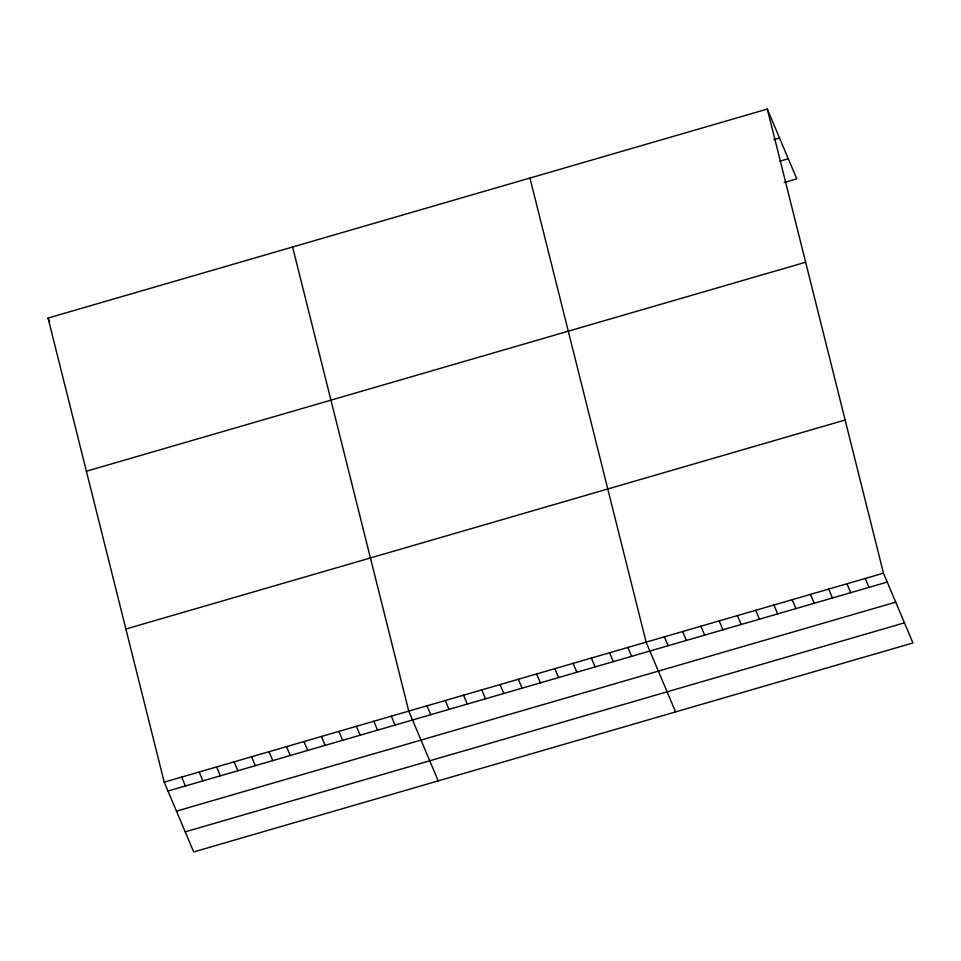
<?xml version="1.0" encoding="UTF-8"?>
<svg xmlns="http://www.w3.org/2000/svg" width="961" height="961" viewBox="0 0 961 961"><rect width="100%" height="100%" fill="white"/><g stroke="black" fill="none" stroke-linecap="round" stroke-linejoin="round"><path stroke-width="1.44" d="M767.31 109.073L883.471 573.176L912.95 642.945L193.69 851.927L164.223 782.158L48.05 318.055L767.31 109.073L796.777 178.842L784.14 182.518M773.929 139.681L779.551 138.048M779.864 161.196L788.296 158.745M86.382 471.214L805.642 262.221M125.879 629.011L845.139 420.017M164.223 782.158L883.471 573.176M167.971 791.047L887.231 582.066M176.464 811.144L895.724 602.151M185.209 831.842L904.457 622.848M865.224 578.474L868.972 587.363M846.965 583.783L850.713 592.673M828.706 589.093L832.454 597.982M810.447 594.391L814.195 603.28M792.188 599.7L795.936 608.589M773.929 604.998L777.689 613.887M755.67 610.307L759.43 619.196M737.411 615.617L741.171 624.506M719.152 620.914L722.912 629.803M700.893 626.224L704.653 635.113M682.634 631.533L686.394 640.422M664.375 636.831L668.135 645.72M675.595 711.909L646.116 642.14L529.955 178.037M627.857 647.438L631.617 656.339M609.61 652.747L613.358 661.636M591.351 658.057L595.099 666.946M573.092 663.354L576.84 672.244M554.833 668.664L558.581 677.553M536.574 673.973L540.322 682.863M518.315 679.271L522.075 688.16M500.056 684.58L503.816 693.47M481.797 689.878L485.557 698.779M463.538 695.187L467.298 704.077M445.279 700.497L449.039 709.386M427.02 705.794L430.78 714.684M438.24 780.873L408.761 711.104L292.6 247.001M391.295 716.173L395.055 725.074M373.829 721.255L377.589 730.144M356.363 726.324L360.123 735.225M338.897 731.405L342.645 740.294M321.43 736.486L325.178 745.376M303.964 741.556L307.712 750.445M286.486 746.637L290.246 755.526M269.02 751.706L272.78 760.595M251.554 756.787L255.314 765.677M48.05 318.055L49.66 321.863M234.088 761.857L237.847 770.746M216.621 766.938L220.381 775.827M199.155 772.007L202.903 780.897M181.689 777.089L185.437 785.978"/></g></svg>
